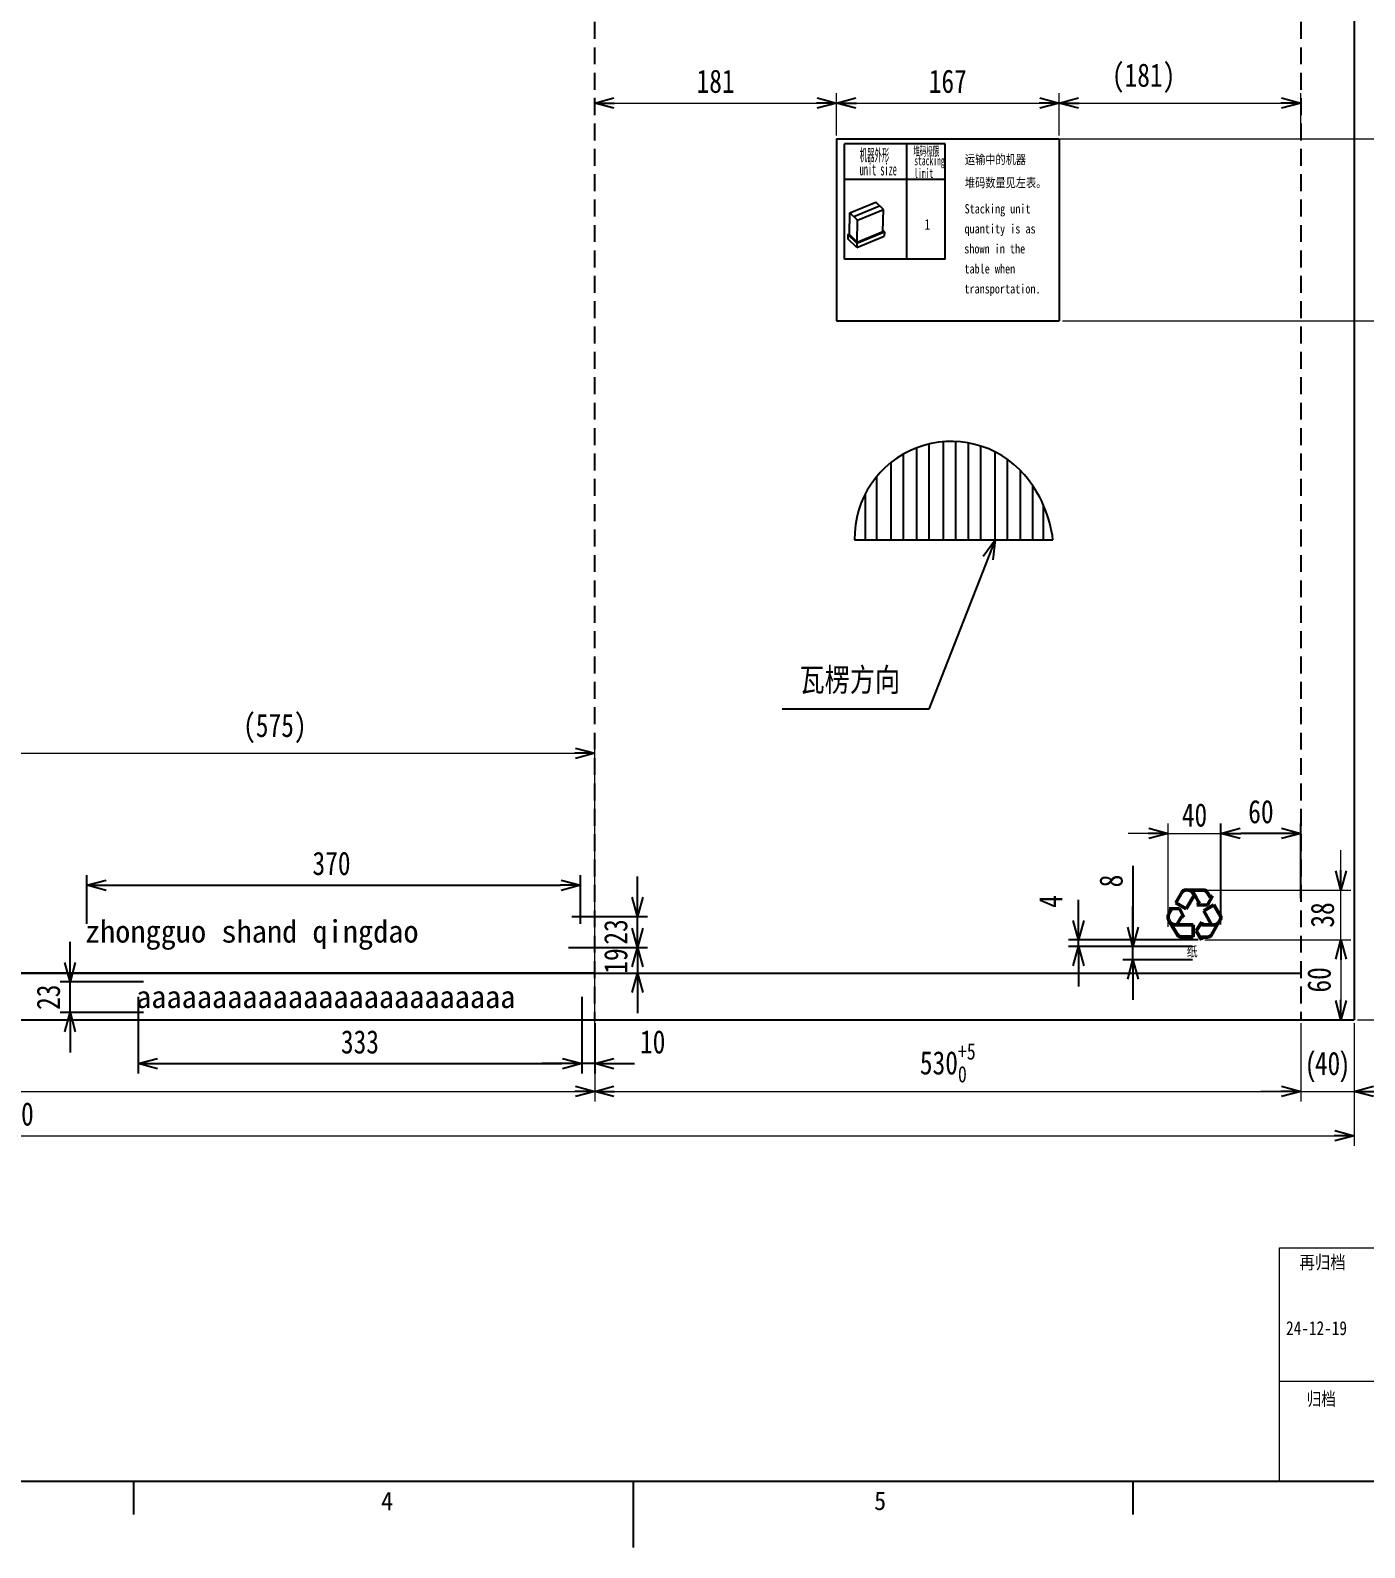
# Model space of a CAD drawing. Header units: millimetres. Extents: x -10 to 584, y -10 to 410.
# Drawn here: x 196.5 to 396.8, y -10 to 217.8 of the extents above; entities that cross this region are included whole.
import ezdxf

# ---------------------------------------------------------------- set-up
doc = ezdxf.new("R2010")
doc.units = ezdxf.units.MM
doc.header["$LTSCALE"] = 0.1
doc.linetypes.add('DASHED', pattern=[19.05, 12.7, -6.35])
doc.layers.get('0').update_dxf_attribs({"color": 2})
for name, color, linetype in [('DD0-2', 4, 'Continuous'), ('HHLayerFR2', 7, 'Continuous'), ('M0-2', 3, 'Continuous'), ('M1-2', 2, 'Continuous')]:
    doc.layers.add(name, color=color, linetype=linetype)
doc.layers.add('HHLayerShuxinglan', color=4, linetype='Continuous', lineweight=18)
doc.styles.add('FS2312', font='', dxfattribs={"width": 0.8})
doc.styles.add('HANKAKU', font='')
doc.styles.add('STYLE2', font='simhei.ttf')
doc.styles.get('FS2312').set_extended_font_data('SimSun')
doc.styles.get('HANKAKU').set_extended_font_data('SimSun')
doc.dimstyles.get("Standard").update_dxf_attribs({"dimtxt": 3.5, "dimasz": 3, "dimexe": 1.5, "dimexo": 0.5, "dimgap": 1.5, "dimtad": 1, "dimdec": 0, "dimlfac": 5, "dimdsep": 46, "dimtxsty": 'FS2312', "dimblk1": 'OPEN', "dimblk2": 'OPEN', "dimsah": 1, "dimcen": 0, "dimclrd": 4, "dimclre": 4, "dimclrt": 4, "dimadec": 0, "dimazin": 0, "dimtfac": 1, "dimtdec": 0, "dimtmove": 1, "dimatfit": 3, "dimldrblk": 'OPEN', "dimfxl": 1, "dimtolj": 1, "dimtzin": 0, "dimarcsym": 1})
doc.dimstyles.new('STANDARD$0', dxfattribs={"dimtxt": 3.5, "dimasz": 3, "dimexe": 1.5, "dimexo": 0.5, "dimgap": 1.5, "dimtad": 1, "dimdec": 0, "dimlfac": 5, "dimdsep": 46, "dimtxsty": 'FS2312', "dimblk1": 'OPEN', "dimblk2": 'OPEN', "dimsah": 1, "dimcen": 0, "dimclrd": 4, "dimclre": 4, "dimclrt": 4, "dimadec": 0, "dimazin": 0, "dimtfac": 1, "dimtdec": 0, "dimtmove": 1, "dimatfit": 0, "dimldrblk": 'OPEN', "dimfxl": 1, "dimtolj": 1, "dimtzin": 0, "dimlwd": 18, "dimlwe": 18, "dimarcsym": 1})
doc.dimstyles.new('style', dxfattribs={"dimtxt": 3, "dimasz": 3, "dimexe": 1.5, "dimexo": 0.5, "dimgap": 1, "dimtad": 3, "dimdec": 1, "dimlfac": 4, "dimdsep": 46, "dimtxsty": 'Standard', "dimblk1": 'OPEN', "dimblk2": 'OPEN', "dimsah": 1, "dimcen": 0, "dimclrd": 4, "dimclre": 4, "dimclrt": 4, "dimadec": 0, "dimazin": 0, "dimtfac": 1, "dimtdec": 1, "dimtmove": 0, "dimatfit": 3, "dimldrblk": 'OPEN', "dimfxl": 1, "dimtolj": 1, "dimtzin": 0, "dimlwd": 18, "dimlwe": 18, "dimarcsym": 0})

# ---------------------------------------------------------------- blocks, each defined once
blk = doc.blocks.new('_OPEN')
at = {"color": 0}
for p, q in [((0, 0), (-1, 0)), ((-0.966, 0.259), (0, 0)), ((0, 0), (-0.966, -0.259))]:
    blk.add_line(p, q, dxfattribs=at)
blk = doc.blocks.new('*D11')
at = {"color": 4, "lineweight": 18, "transparency": 16777216}
for p, q in [((351.92, 174.15), (405.14, 174.15)), ((403.64, 72.21), (403.64, 171.15)), ((395.72, 69.21), (405.14, 69.21))]:
    blk.add_line(p, q, dxfattribs=at)
at = {"layer": 'Defpoints', "color": 0, "transparency": 16777216}
for p in [(351.42, 174.15), (403.64, 174.15), (395.22, 69.21)]:
    blk.add_point(p, dxfattribs=at)
at = {"color": 4, "lineweight": 18, "transparency": 16777216, "xscale": 3, "yscale": 3, "zscale": 3}
for p, rotation in [((403.64, 174.15), 90), ((403.64, 69.21), 270)]:
    blk.add_blockref('_OPEN', p, dxfattribs=dict(at, rotation=rotation))
at = {"color": 4, "transparency": 16777216, "insert": (400.39, 121.68), "char_height": 3.5, "attachment_point": 5, "rotation": 90, "style": 'FS2312'}
blk.add_mtext('\\A1;525', dxfattribs=at)
blk = doc.blocks.new('*D12')
at = {"color": 4, "lineweight": 18, "transparency": 16777216}
for p, q in [((185.22, 140.65), (185.22, 107.74)), ((281.22, 67.21), (281.22, 110.74)), ((188.22, 109.24), (278.22, 109.24))]:
    blk.add_line(p, q, dxfattribs=at)
at = {"layer": 'Defpoints', "color": 0, "transparency": 16777216}
for p in [(185.22, 141.15), (281.22, 109.24), (281.22, 66.71)]:
    blk.add_point(p, dxfattribs=at)
at = {"color": 4, "lineweight": 18, "transparency": 16777216, "xscale": 3, "yscale": 3, "zscale": 3, "rotation": 180}
blk.add_blockref('_OPEN', (185.22, 109.24), dxfattribs=at)
at = {"color": 4, "lineweight": 18, "transparency": 16777216, "xscale": 3, "yscale": 3, "zscale": 3}
blk.add_blockref('_OPEN', (281.22, 109.24), dxfattribs=at)
at = {"color": 4, "transparency": 16777216, "insert": (233.22, 112.97), "char_height": 3.5, "attachment_point": 5, "style": 'FS2312'}
blk.add_mtext('\\A1;(575)', dxfattribs=at)
blk = doc.blocks.new('*D31')
at = {"color": 4, "lineweight": 18, "transparency": 16777216}
for p, q in [((350.92, 201.98), (350.92, 208.35)), ((387.22, 201.98), (387.22, 208.35)), ((353.92, 206.85), (384.22, 206.85))]:
    blk.add_line(p, q, dxfattribs=at)
at = {"layer": 'Defpoints', "color": 0, "transparency": 16777216}
for p in [(387.22, 206.85), (350.92, 201.48), (387.22, 201.48)]:
    blk.add_point(p, dxfattribs=at)
at = {"color": 4, "lineweight": 18, "transparency": 16777216, "xscale": 3, "yscale": 3, "zscale": 3, "rotation": 180}
blk.add_blockref('_OPEN', (350.92, 206.85), dxfattribs=at)
at = {"color": 4, "lineweight": 18, "transparency": 16777216, "xscale": 3, "yscale": 3, "zscale": 3}
blk.add_blockref('_OPEN', (387.22, 206.85), dxfattribs=at)
at = {"color": 4, "transparency": 16777216, "insert": (363.61, 210.58), "char_height": 3.5, "attachment_point": 5, "style": 'FS2312'}
blk.add_mtext('\\A1;(181)', dxfattribs=at)
blk = doc.blocks.new('*D14')
at = {"color": 4, "lineweight": 18, "transparency": 16777216}
for p, q in [((281.22, 207.61), (281.22, 205.35)), ((317.52, 201.98), (317.52, 208.35)), ((284.22, 206.85), (314.52, 206.85))]:
    blk.add_line(p, q, dxfattribs=at)
at = {"layer": 'Defpoints', "color": 0, "transparency": 16777216}
for p in [(281.22, 208.11), (317.52, 206.85), (317.52, 201.48)]:
    blk.add_point(p, dxfattribs=at)
at = {"color": 4, "lineweight": 18, "transparency": 16777216, "xscale": 3, "yscale": 3, "zscale": 3, "rotation": 180}
blk.add_blockref('_OPEN', (281.22, 206.85), dxfattribs=at)
at = {"color": 4, "lineweight": 18, "transparency": 16777216, "xscale": 3, "yscale": 3, "zscale": 3}
blk.add_blockref('_OPEN', (317.52, 206.85), dxfattribs=at)
at = {"color": 4, "transparency": 16777216, "insert": (299.37, 210.1), "char_height": 3.5, "attachment_point": 5, "style": 'FS2312'}
blk.add_mtext('\\A1;181', dxfattribs=at)
blk = doc.blocks.new('*D16')
at = {"color": 4, "lineweight": 18, "transparency": 16777216}
for p, q in [((360.22, 221.43), (405.14, 221.43)), ((403.64, 218.43), (403.64, 204.48)), ((351.1, 201.48), (405.14, 201.48))]:
    blk.add_line(p, q, dxfattribs=at)
at = {"layer": 'Defpoints', "color": 0, "transparency": 16777216}
for p in [(359.72, 221.43), (350.6, 201.48), (403.64, 201.48)]:
    blk.add_point(p, dxfattribs=at)
at = {"color": 4, "lineweight": 18, "transparency": 16777216, "xscale": 3, "yscale": 3, "zscale": 3}
for p, rotation in [((403.64, 221.43), 90), ((403.64, 201.48), 270)]:
    blk.add_blockref('_OPEN', p, dxfattribs=dict(at, rotation=rotation))
at = {"color": 4, "transparency": 16777216, "insert": (400.39, 211.45), "char_height": 3.5, "attachment_point": 5, "rotation": 90, "style": 'FS2312'}
blk.add_mtext('\\A1;100', dxfattribs=at)
blk = doc.blocks.new('*D33')
at = {"color": 4, "lineweight": 18, "transparency": 16777216}
for p, q in [((351.42, 201.48), (405.14, 201.48)), ((403.64, 198.48), (403.64, 177.15)), ((351.42, 174.15), (405.14, 174.15))]:
    blk.add_line(p, q, dxfattribs=at)
at = {"layer": 'Defpoints', "color": 0, "transparency": 16777216}
for p in [(350.92, 201.48), (350.92, 174.15), (403.64, 174.15)]:
    blk.add_point(p, dxfattribs=at)
at = {"color": 4, "lineweight": 18, "transparency": 16777216, "xscale": 3, "yscale": 3, "zscale": 3}
for p, rotation in [((403.64, 201.48), 90), ((403.64, 174.15), 270)]:
    blk.add_blockref('_OPEN', p, dxfattribs=dict(at, rotation=rotation))
at = {"color": 4, "transparency": 16777216, "insert": (400.39, 187.81), "char_height": 3.5, "attachment_point": 5, "rotation": 90, "style": 'FS2312'}
blk.add_mtext('\\A1;137', dxfattribs=at)
blk = doc.blocks.new('*D18')
at = {"color": 4, "lineweight": 18, "transparency": 16777216}
for p, q in [((395.22, 68.71), (395.22, 50.33)), ((29.22, 65.71), (29.22, 50.33)), ((32.22, 51.83), (392.22, 51.83))]:
    blk.add_line(p, q, dxfattribs=at)
at = {"layer": 'Defpoints', "color": 0, "transparency": 16777216}
for p in [(395.22, 69.21), (29.22, 66.21), (395.22, 51.83)]:
    blk.add_point(p, dxfattribs=at)
at = {"color": 4, "lineweight": 18, "transparency": 16777216, "xscale": 3, "yscale": 3, "zscale": 3, "rotation": 180}
blk.add_blockref('_OPEN', (29.22, 51.83), dxfattribs=at)
at = {"color": 4, "lineweight": 18, "transparency": 16777216, "xscale": 3, "yscale": 3, "zscale": 3}
blk.add_blockref('_OPEN', (395.22, 51.83), dxfattribs=at)
at = {"color": 4, "transparency": 16777216, "insert": (193.22, 55.08), "char_height": 3.5, "attachment_point": 5, "style": 'FS2312'}
blk.add_mtext('\\A1;2020', dxfattribs=at)
blk = doc.blocks.new('*D19')
at = {"color": 4, "lineweight": 18, "transparency": 16777216}
for p, q in [((395.22, 68.71), (395.22, 56.99)), ((387.22, 66.21), (387.22, 56.99)), ((384.22, 58.49), (381.22, 58.49)), ((387.22, 58.49), (395.22, 58.49)), ((398.22, 58.49), (401.22, 58.49))]:
    blk.add_line(p, q, dxfattribs=at)
at = {"layer": 'Defpoints', "color": 0, "transparency": 16777216}
for p in [(395.22, 69.21), (387.22, 66.71), (395.22, 58.49)]:
    blk.add_point(p, dxfattribs=at)
at = {"color": 4, "lineweight": 18, "transparency": 16777216, "xscale": 3, "yscale": 3, "zscale": 3}
blk.add_blockref('_OPEN', (387.22, 58.49), dxfattribs=at)
at = {"color": 4, "lineweight": 18, "transparency": 16777216, "xscale": 3, "yscale": 3, "zscale": 3, "rotation": 180}
blk.add_blockref('_OPEN', (395.22, 58.49), dxfattribs=at)
at = {"color": 4, "transparency": 16777216, "insert": (391.22, 62.16), "char_height": 3.5, "attachment_point": 5, "style": 'FS2312'}
blk.add_mtext('\\A1;{\\fMS PGothic|b0|i0|c128|p17;(}40{\\fMS PGothic|b0|i0|c128|p17;)}', dxfattribs=at)
blk = doc.blocks.new('*D36')
at = {"color": 4, "lineweight": 18, "transparency": 16777216}
for p, q in [((317.52, 201.98), (317.52, 208.35)), ((350.92, 201.98), (350.92, 208.35)), ((320.52, 206.85), (347.92, 206.85))]:
    blk.add_line(p, q, dxfattribs=at)
at = {"layer": 'Defpoints', "color": 0, "transparency": 16777216}
for p in [(350.92, 206.85), (317.52, 201.48), (350.92, 201.48)]:
    blk.add_point(p, dxfattribs=at)
at = {"color": 4, "lineweight": 18, "transparency": 16777216, "xscale": 3, "yscale": 3, "zscale": 3, "rotation": 180}
blk.add_blockref('_OPEN', (317.52, 206.85), dxfattribs=at)
at = {"color": 4, "lineweight": 18, "transparency": 16777216, "xscale": 3, "yscale": 3, "zscale": 3}
blk.add_blockref('_OPEN', (350.92, 206.85), dxfattribs=at)
at = {"color": 4, "transparency": 16777216, "insert": (334.22, 210.1), "char_height": 3.5, "attachment_point": 5, "style": 'FS2312'}
blk.add_mtext('\\A1;167', dxfattribs=at)
blk = doc.blocks.new('*D20')
at = {"color": 4, "lineweight": 18, "transparency": 16777216}
for p, q in [((29.22, 68.71), (29.22, 56.99)), ((281.22, 66.71), (281.22, 56.99)), ((32.22, 58.49), (278.22, 58.49))]:
    blk.add_line(p, q, dxfattribs=at)
at = {"layer": 'Defpoints', "color": 0, "transparency": 16777216}
for p in [(29.22, 69.21), (281.22, 67.21), (281.22, 58.49)]:
    blk.add_point(p, dxfattribs=at)
at = {"color": 4, "lineweight": 18, "transparency": 16777216, "xscale": 3, "yscale": 3, "zscale": 3, "rotation": 180}
blk.add_blockref('_OPEN', (29.22, 58.49), dxfattribs=at)
at = {"color": 4, "lineweight": 18, "transparency": 16777216, "xscale": 3, "yscale": 3, "zscale": 3}
blk.add_blockref('_OPEN', (281.22, 58.49), dxfattribs=at)
at = {"color": 4, "transparency": 16777216, "insert": (136.22, 62.78), "char_height": 3.5, "attachment_point": 5, "style": 'FS2312'}
blk.add_mtext('\\A1;1450{\\H0.7x;\\S+5^ 0;}', dxfattribs=at)
blk = doc.blocks.new('*D39')
at = {"color": 4, "lineweight": 18, "transparency": 16777216}
for p, q in [((281.22, 68.71), (281.22, 56.99)), ((387.22, 68.71), (387.22, 56.99)), ((284.22, 58.49), (384.22, 58.49))]:
    blk.add_line(p, q, dxfattribs=at)
at = {"layer": 'Defpoints', "color": 0, "transparency": 16777216}
for p in [(281.22, 69.21), (387.22, 69.21), (387.22, 58.49)]:
    blk.add_point(p, dxfattribs=at)
at = {"color": 4, "lineweight": 18, "transparency": 16777216, "xscale": 3, "yscale": 3, "zscale": 3, "rotation": 180}
blk.add_blockref('_OPEN', (281.22, 58.49), dxfattribs=at)
at = {"color": 4, "lineweight": 18, "transparency": 16777216, "xscale": 3, "yscale": 3, "zscale": 3}
blk.add_blockref('_OPEN', (387.22, 58.49), dxfattribs=at)
at = {"color": 4, "transparency": 16777216, "insert": (334.22, 62.78), "char_height": 3.5, "attachment_point": 5, "style": 'FS2312'}
blk.add_mtext('\\A1;530{\\H0.7x;\\S+5^ 0;}', dxfattribs=at)
blk = doc.blocks.new('*D40')
at = {"color": 4, "lineweight": 18, "transparency": 16777216}
for p, q in [((395.72, 295.21), (414.58, 295.21)), ((413.08, 72.21), (413.08, 292.21)), ((395.72, 69.21), (414.58, 69.21))]:
    blk.add_line(p, q, dxfattribs=at)
at = {"layer": 'Defpoints', "color": 0, "transparency": 16777216}
for p in [(395.22, 295.21), (413.08, 295.21), (395.22, 69.21)]:
    blk.add_point(p, dxfattribs=at)
at = {"color": 4, "lineweight": 18, "transparency": 16777216, "xscale": 3, "yscale": 3, "zscale": 3}
for p, rotation in [((413.08, 295.21), 90), ((413.08, 69.21), 270)]:
    blk.add_blockref('_OPEN', p, dxfattribs=dict(at, rotation=rotation))
at = {"color": 4, "transparency": 16777216, "insert": (409.83, 182.21), "char_height": 3.5, "attachment_point": 5, "rotation": 90, "style": 'FS2312'}
blk.add_mtext('\\A1;1130', dxfattribs=at)
blk = doc.blocks.new('*D61')
at = {"layer": 'DD0-2', "color": 4, "lineweight": 18, "transparency": 16777216}
for p, q in [((367.28, 83.21), (367.28, 98.71)), ((375.22, 83.56), (375.22, 98.71)), ((364.28, 97.21), (361.28, 97.21)), ((367.28, 97.21), (375.22, 97.21)), ((378.22, 97.21), (381.22, 97.21))]:
    blk.add_line(p, q, dxfattribs=at)
at = {"layer": 'Defpoints', "color": 0, "transparency": 16777216}
for p in [(375.22, 97.21), (367.28, 82.71), (375.22, 83.06)]:
    blk.add_point(p, dxfattribs=at)
at = {"layer": 'DD0-2', "color": 4, "lineweight": 18, "transparency": 16777216, "xscale": 3, "yscale": 3, "zscale": 3}
blk.add_blockref('_OPEN', (367.28, 97.21), dxfattribs=at)
at = {"layer": 'DD0-2', "color": 4, "lineweight": 18, "transparency": 16777216, "xscale": 3, "yscale": 3, "zscale": 3, "rotation": 180}
blk.add_blockref('_OPEN', (375.22, 97.21), dxfattribs=at)
at = {"layer": 'DD0-2', "color": 4, "transparency": 16777216, "insert": (371.25, 99.96), "char_height": 3.5, "attachment_point": 5, "style": 'FS2312'}
blk.add_mtext('\\A1;40', dxfattribs=at)
blk = doc.blocks.new('*D62')
at = {"layer": 'DD0-2', "color": 4, "lineweight": 18, "transparency": 16777216}
for p, q in [((393.22, 91.7), (393.22, 94.7)), ((372.54, 88.7), (394.72, 88.7)), ((393.22, 81.24), (393.22, 88.7)), ((372.82, 81.24), (394.72, 81.24)), ((393.22, 78.24), (393.22, 75.24))]:
    blk.add_line(p, q, dxfattribs=at)
at = {"layer": 'Defpoints', "color": 0, "transparency": 16777216}
for p in [(372.04, 88.7), (393.22, 88.7), (372.32, 81.24)]:
    blk.add_point(p, dxfattribs=at)
at = {"layer": 'DD0-2', "color": 4, "lineweight": 18, "transparency": 16777216, "xscale": 3, "yscale": 3, "zscale": 3}
for p, rotation in [((393.22, 88.7), 270), ((393.22, 81.24), 90)]:
    blk.add_blockref('_OPEN', p, dxfattribs=dict(at, rotation=rotation))
at = {"layer": 'DD0-2', "color": 4, "transparency": 16777216, "insert": (390.47, 84.97), "char_height": 3.5, "attachment_point": 5, "rotation": 90, "style": 'FS2312'}
blk.add_mtext('\\A1;38', dxfattribs=at)
blk = doc.blocks.new('*D63')
at = {"color": 4, "lineweight": -2, "transparency": 16777216}
for p, q in [((375.22, 84.06), (375.22, 98.71)), ((387.22, 87.43), (387.22, 98.71)), ((384.22, 97.21), (378.22, 97.21))]:
    blk.add_line(p, q, dxfattribs=at)
at = {"layer": 'Defpoints', "color": 0, "transparency": 16777216}
for p in [(375.22, 97.21), (387.22, 86.93), (375.22, 83.56)]:
    blk.add_point(p, dxfattribs=at)
at = {"color": 4, "lineweight": -2, "transparency": 16777216, "xscale": 3, "yscale": 3, "zscale": 3, "rotation": 180}
blk.add_blockref('_OPEN', (375.22, 97.21), dxfattribs=at)
at = {"color": 4, "lineweight": -2, "transparency": 16777216, "xscale": 3, "yscale": 3, "zscale": 3}
blk.add_blockref('_OPEN', (387.22, 97.21), dxfattribs=at)
at = {"color": 4, "transparency": 16777216, "insert": (381.22, 100.46), "char_height": 3.5, "attachment_point": 5, "style": 'FS2312'}
blk.add_mtext('\\A1;60', dxfattribs=at)
blk = doc.blocks.new('*D64')
at = {"color": 4, "linetype": 'ByBlock', "lineweight": 18, "transparency": 16777216}
for p, q in [((372.82, 81.24), (394.72, 81.24)), ((393.22, 78.24), (393.22, 72.21)), ((387.72, 69.21), (394.72, 69.21))]:
    blk.add_line(p, q, dxfattribs=at)
at = {"layer": 'Defpoints', "color": 0, "transparency": 16777216}
for p in [(372.32, 81.24), (387.22, 69.21), (393.22, 69.21)]:
    blk.add_point(p, dxfattribs=at)
at = {"color": 4, "lineweight": 18, "transparency": 16777216, "xscale": 3, "yscale": 3, "zscale": 3}
for p, rotation in [((393.22, 81.24), 90), ((393.22, 69.21), 270)]:
    blk.add_blockref('_OPEN', p, dxfattribs=dict(at, rotation=rotation))
at = {"color": 4, "transparency": 16777216, "insert": (389.97, 75.23), "char_height": 3.5, "attachment_point": 5, "rotation": 90, "style": 'FS2312'}
blk.add_mtext('\\A1;60', dxfattribs=at)
blk = doc.blocks.new('*D65')
at = {"color": 4, "lineweight": -2, "transparency": 16777216}
for p, q in [((279.28, 68.71), (279.28, 61.15)), ((281.22, 68.71), (281.22, 61.15)), ((276.28, 62.65), (273.28, 62.65)), ((281.22, 62.65), (279.28, 62.65)), ((284.22, 62.65), (287.22, 62.65))]:
    blk.add_line(p, q, dxfattribs=at)
at = {"layer": 'Defpoints', "color": 0, "transparency": 16777216}
for p in [(279.28, 69.21), (281.22, 69.21), (279.28, 62.65)]:
    blk.add_point(p, dxfattribs=at)
at = {"color": 4, "lineweight": -2, "transparency": 16777216, "xscale": 3, "yscale": 3, "zscale": 3}
blk.add_blockref('_OPEN', (279.28, 62.65), dxfattribs=at)
at = {"color": 4, "lineweight": -2, "transparency": 16777216, "xscale": 3, "yscale": 3, "zscale": 3, "rotation": 180}
blk.add_blockref('_OPEN', (281.22, 62.65), dxfattribs=at)
at = {"color": 4, "transparency": 16777216, "insert": (289.93, 65.9), "char_height": 3.5, "attachment_point": 5, "style": 'FS2312'}
blk.add_mtext('\\A1;10', dxfattribs=at)
blk = doc.blocks.new('*D66')
at = {"color": 4, "lineweight": -2, "transparency": 16777216}
for p, q in [((202.49, 77.93), (202.49, 80.93)), ((213.49, 74.93), (200.99, 74.93)), ((202.49, 70.32), (202.49, 74.93)), ((213.49, 70.32), (200.99, 70.32)), ((202.49, 67.32), (202.49, 64.32))]:
    blk.add_line(p, q, dxfattribs=at)
at = {"layer": 'Defpoints', "color": 0, "transparency": 16777216}
for p in [(202.49, 74.93), (213.99, 74.93), (213.99, 70.32)]:
    blk.add_point(p, dxfattribs=at)
at = {"color": 4, "lineweight": -2, "transparency": 16777216, "xscale": 3, "yscale": 3, "zscale": 3}
for p, rotation in [((202.49, 74.93), 270), ((202.49, 70.32), 90)]:
    blk.add_blockref('_OPEN', p, dxfattribs=dict(at, rotation=rotation))
at = {"color": 4, "transparency": 16777216, "insert": (199.24, 72.62), "char_height": 3.5, "attachment_point": 5, "rotation": 90, "style": 'FS2312'}
blk.add_mtext('\\A1;23', dxfattribs=at)
blk = doc.blocks.new('*D67')
at = {"color": 4, "lineweight": -2, "transparency": 16777216}
for p, q in [((287.65, 83.1), (287.65, 86.1)), ((277.31, 80.1), (289.15, 80.1)), ((287.65, 80.1), (287.65, 76.21)), ((281.72, 76.21), (289.15, 76.21)), ((287.65, 73.21), (287.65, 70.21))]:
    blk.add_line(p, q, dxfattribs=at)
at = {"layer": 'Defpoints', "color": 0, "transparency": 16777216}
for p in [(276.81, 80.1), (281.22, 76.21), (287.65, 76.21)]:
    blk.add_point(p, dxfattribs=at)
at = {"color": 4, "lineweight": -2, "transparency": 16777216, "xscale": 3, "yscale": 3, "zscale": 3}
for p, rotation in [((287.65, 80.1), 270), ((287.65, 76.21), 90)]:
    blk.add_blockref('_OPEN', p, dxfattribs=dict(at, rotation=rotation))
at = {"color": 4, "transparency": 16777216, "insert": (284.4, 78.06), "char_height": 3.5, "attachment_point": 5, "rotation": 90, "style": 'FS2312'}
blk.add_mtext('\\A1;19', dxfattribs=at)
blk = doc.blocks.new('*D68')
at = {"color": 4, "lineweight": -2, "transparency": 16777216}
for p, q in [((287.65, 87.73), (287.65, 90.73)), ((277.81, 84.73), (289.15, 84.73)), ((287.65, 80.1), (287.65, 84.73)), ((277.81, 80.1), (289.15, 80.1)), ((287.65, 77.1), (287.65, 74.1))]:
    blk.add_line(p, q, dxfattribs=at)
at = {"layer": 'Defpoints', "color": 0, "transparency": 16777216}
for p in [(277.31, 84.73), (287.65, 84.73), (277.31, 80.1)]:
    blk.add_point(p, dxfattribs=at)
at = {"color": 4, "lineweight": -2, "transparency": 16777216, "xscale": 3, "yscale": 3, "zscale": 3}
for p, rotation in [((287.65, 84.73), 270), ((287.65, 80.1), 90)]:
    blk.add_blockref('_OPEN', p, dxfattribs=dict(at, rotation=rotation))
at = {"color": 4, "transparency": 16777216, "insert": (284.4, 82.42), "char_height": 3.5, "attachment_point": 5, "rotation": 90, "style": 'FS2312'}
blk.add_mtext('\\A1;23', dxfattribs=at)
blk = doc.blocks.new('*D69')
at = {"color": 4, "lineweight": -2, "transparency": 16777216}
for p, q in [((205.02, 83.65), (205.02, 90.94)), ((208.02, 89.44), (276.09, 89.44)), ((279.09, 83.65), (279.09, 90.94))]:
    blk.add_line(p, q, dxfattribs=at)
at = {"layer": 'Defpoints', "color": 0, "transparency": 16777216}
for p in [(279.09, 89.44), (205.02, 83.15), (279.09, 83.15)]:
    blk.add_point(p, dxfattribs=at)
at = {"color": 4, "lineweight": -2, "transparency": 16777216, "xscale": 3, "yscale": 3, "zscale": 3, "rotation": 180}
blk.add_blockref('_OPEN', (205.02, 89.44), dxfattribs=at)
at = {"color": 4, "lineweight": -2, "transparency": 16777216, "xscale": 3, "yscale": 3, "zscale": 3}
blk.add_blockref('_OPEN', (279.09, 89.44), dxfattribs=at)
at = {"color": 4, "transparency": 16777216, "insert": (241.72, 92.69), "char_height": 3.5, "attachment_point": 5, "style": 'FS2312'}
blk.add_mtext('\\A1;370', dxfattribs=at)
blk = doc.blocks.new('*D70')
at = {"color": 4, "lineweight": -2, "transparency": 16777216}
for p, q in [((212.7, 72.7), (212.7, 61.15)), ((279.28, 72.7), (279.28, 61.15)), ((215.7, 62.65), (276.28, 62.65))]:
    blk.add_line(p, q, dxfattribs=at)
at = {"layer": 'Defpoints', "color": 0, "transparency": 16777216}
for p in [(212.7, 73.2), (279.28, 73.2), (279.28, 62.65)]:
    blk.add_point(p, dxfattribs=at)
at = {"color": 4, "lineweight": -2, "transparency": 16777216, "xscale": 3, "yscale": 3, "zscale": 3, "rotation": 180}
blk.add_blockref('_OPEN', (212.7, 62.65), dxfattribs=at)
at = {"color": 4, "lineweight": -2, "transparency": 16777216, "xscale": 3, "yscale": 3, "zscale": 3}
blk.add_blockref('_OPEN', (279.28, 62.65), dxfattribs=at)
at = {"color": 4, "transparency": 16777216, "insert": (245.99, 65.9), "char_height": 3.5, "attachment_point": 5, "style": 'FS2312'}
blk.add_mtext('\\A1;333', dxfattribs=at)
blk = doc.blocks.new('*D75')
at = {"layer": 'Defpoints', "color": 0, "transparency": 16777216}
for p in [(353.84, 81.24), (365.72, 80.24), (372.32, 81.24)]:
    blk.add_point(p, dxfattribs=at)
at = {"layer": 'M1-2', "color": 4, "lineweight": -2, "transparency": 16777216}
for p, q in [((353.84, 84.24), (353.84, 87.24)), ((371.82, 81.24), (352.34, 81.24)), ((365.22, 80.24), (352.34, 80.24)), ((353.84, 80.24), (353.84, 81.24)), ((353.84, 77.24), (353.84, 74.24))]:
    blk.add_line(p, q, dxfattribs=at)
at = {"layer": 'M1-2', "color": 4, "lineweight": -2, "transparency": 16777216, "xscale": 3, "yscale": 3, "zscale": 3}
for p, rotation in [((353.84, 81.24), 270), ((353.84, 80.24), 90)]:
    blk.add_blockref('_OPEN', p, dxfattribs=dict(at, rotation=rotation))
at = {"layer": 'M1-2', "color": 4, "transparency": 16777216, "insert": (349.65, 86.99), "char_height": 3.5, "attachment_point": 5, "rotation": 90, "style": 'FS2312'}
blk.add_mtext('\\A1;4', dxfattribs=at)
blk = doc.blocks.new('*D76')
at = {"layer": 'Defpoints', "color": 0, "transparency": 16777216}
for p in [(362, 80.24), (371.45, 80.24), (371.43, 78.24)]:
    blk.add_point(p, dxfattribs=at)
at = {"layer": 'M1-2', "color": 4, "lineweight": -2, "transparency": 16777216}
for p, q in [((362, 92.37), (362, 80.24)), ((362, 83.24), (362, 86.24)), ((370.95, 80.24), (360.5, 80.24)), ((362, 78.24), (362, 80.24)), ((362, 78.24), (362, 80.24)), ((370.93, 78.24), (360.5, 78.24)), ((362, 75.24), (362, 72.24))]:
    blk.add_line(p, q, dxfattribs=at)
at = {"layer": 'M1-2', "color": 4, "lineweight": -2, "transparency": 16777216, "xscale": 3, "yscale": 3, "zscale": 3}
for p, rotation in [((362, 80.24), 270), ((362, 78.24), 90)]:
    blk.add_blockref('_OPEN', p, dxfattribs=dict(at, rotation=rotation))
at = {"layer": 'M1-2', "color": 4, "transparency": 16777216, "insert": (358.75, 90.07), "char_height": 3.5, "attachment_point": 5, "rotation": 90, "style": 'FS2312'}
blk.add_mtext('\\A1;8', dxfattribs=at)

msp = doc.modelspace()

# ---------------------------------------------------------------- linework, layer by layer
at = {"color": 2}
for p, q in [((395.217, 295.214), (395.217, 69.214)), ((29.217, 76.214), (387.217, 76.214)), ((29.217, 69.214), (387.217, 69.214)), ((387.217, 69.214), (395.217, 69.214)), ((212, 0), (212, -5)), ((287, 0), (287, -10)), ((362, 0), (362, -5))]:
    msp.add_line(p, q, dxfattribs=at)
for p, q in [((317.517, 174.153), (350.917, 174.153)), ((281.217, 76.214), (29.217, 76.214))]:
    msp.add_line(p, q)
at = {"color": 4}
for p, q in [((329.556, 141.265), (329.556, 155.09)), ((331.413, 141.265), (331.413, 155.662)), ((333.56, 141.265), (333.56, 156.002)), ((335.417, 141.265), (335.417, 156.036)), ((337.32, 141.265), (337.32, 155.823)), ((339.177, 141.265), (339.177, 155.362)), ((325.726, 141.265), (325.726, 152.908)), ((327.584, 141.265), (327.584, 154.046)), ((341.324, 141.265), (341.324, 154.482)), ((343.181, 141.265), (343.181, 153.359)), ((323.58, 141.265), (323.58, 150.812)), ((345.153, 141.265), (345.153, 151.671)), ((321.854, 141.265), (321.854, 148.215)), ((347.011, 141.265), (347.011, 149.357)), ((348.572, 141.265), (348.572, 146.521)), ((320.221, 141.265), (350.008, 141.265))]:
    msp.add_line(p, q, dxfattribs=at)
at = {"color": 1, "lineweight": 50}
for p, q in [((368.427, 86.799), (369.383, 88.437)), ((368.427, 86.799), (370.015, 85.878)), ((370.015, 85.878), (371.227, 87.994)), ((370.297, 88.704), (372.608, 88.705)), ((371.978, 86.707), (371.626, 86.48)), ((373.208, 86.426), (373.951, 87.828)), ((373.592, 87.636), (373.212, 88.283)), ((373.951, 87.828), (373.592, 87.636)), ((367.749, 85.731), (367.362, 85.031)), ((367.426, 85.913), (368.986, 85.966)), ((367.426, 85.913), (367.749, 85.731)), ((369.345, 84.784), (368.608, 83.497)), ((368.986, 85.966), (369.643, 84.648)), ((369.643, 84.648), (369.345, 84.784)), ((371.626, 86.48), (373.208, 86.426)), ((372.628, 85.609), (374.172, 86.502)), ((372.628, 85.609), (373.814, 83.505)), ((374.172, 86.502), (375.124, 84.893)), ((367.561, 83.914), (368.722, 81.97)), ((368.608, 83.497), (371.049, 83.497)), ((371.049, 83.497), (371.049, 81.669)), ((372.329, 83.873), (371.497, 82.584)), ((371.497, 82.584), (372.317, 81.244)), ((372.329, 83.467), (372.329, 83.873)), ((373.799, 83.467), (372.329, 83.467)), ((374.874, 83.819), (373.76, 81.908)), ((371.049, 81.669), (369.239, 81.669)), ((372.317, 81.651), (373.289, 81.651)), ((372.317, 81.244), (372.317, 81.651))]:
    msp.add_line(p, q, dxfattribs=at)
at = {"color": 114}
msp.add_line((0, 0), (574, 0), dxfattribs=at)
at = {"color": 4}
for centre, radius, start, end in [((334.754, 141.516), 14.535, 40.8284, 180.98872), ((331.735, 139.099), 18.401, 6.76144, 40.37809)]:
    msp.add_arc(centre, radius, start, end, dxfattribs=at)
at = {"color": 1, "lineweight": 50}
for points in [[(369.383, 88.437), (369.588, 88.618), (370.066, 88.72), (370.518, 88.652), (370.885, 88.447), (371.141, 88.157), (371.321, 87.858), (371.978, 86.707)], [(372.608, 88.705), (372.915, 88.644), (373.105, 88.458), (373.212, 88.283)], [(367.362, 85.031), (367.281, 84.695), (367.457, 84.067), (367.926, 83.607), (368.252, 83.498), (368.443, 83.484), (368.608, 83.497)], [(375.124, 84.893), (375.215, 84.649), (375.141, 84.319), (374.738, 83.688), (374.46, 83.545), (374.103, 83.467), (373.799, 83.467)], [(368.722, 81.97), (368.916, 81.771), (369.049, 81.697), (369.239, 81.669)], [(373.289, 81.651), (373.541, 81.721), (373.76, 81.908)]]:
    msp.add_spline(points, degree=3, dxfattribs=at)
at = {"layer": 'DD0-2', "color": 4}
msp.add_line((320.113, 189.802), (323.995, 191.41), dxfattribs=at)
at = {"layer": 'HHLayerShuxinglan', "color": 154}
for p, q in [((384, 0), (384, 35)), ((384, 35), (436.999, 35)), ((384, 15), (399, 15))]:
    msp.add_line(p, q, dxfattribs=at)
at = {"layer": 'M0-2', "linetype": 'DASHED', "ltscale": 2}
for p, q in [((281.217, 295.214), (281.217, 69.214)), ((387.217, 295.214), (387.217, 69.214))]:
    msp.add_line(p, q, dxfattribs=at)
at = {"layer": 'M1-2'}
for p, q in [((317.517, 201.476), (317.517, 174.153)), ((317.517, 201.476), (350.917, 201.476)), ((333.846, 200.704), (318.709, 200.704)), ((318.709, 183.428), (318.709, 200.704)), ((328.087, 183.428), (328.087, 200.704)), ((333.846, 183.428), (333.846, 200.704)), ((350.917, 201.476), (350.917, 174.153)), ((333.846, 195.372), (318.709, 195.372)), ((333.846, 183.428), (318.709, 183.428))]:
    msp.add_line(p, q, dxfattribs=at)
at = {"layer": 'M1-2', "color": 4}
for p, q in [((319.541, 190.345), (323.437, 191.959)), ((324.554, 190.861), (323.437, 191.959)), ((319.456, 187.089), (319.541, 190.345)), ((320.685, 189.258), (319.541, 190.345)), ((320.598, 185.966), (320.685, 189.258)), ((320.685, 189.258), (324.554, 190.862)), ((324.468, 187.569), (324.554, 190.862)), ((319.219, 187.134), (319.203, 186.487)), ((319.219, 187.134), (319.459, 187.234)), ((320.568, 185.81), (319.219, 187.134)), ((319.456, 187.089), (320.598, 185.966)), ((320.551, 185.162), (324.687, 186.875)), ((320.568, 185.81), (324.704, 187.523)), ((320.598, 185.966), (324.468, 187.569)), ((324.704, 187.523), (324.472, 187.751)), ((324.704, 187.523), (324.687, 186.875)), ((320.551, 185.162), (319.203, 186.487)), ((320.568, 185.81), (320.551, 185.162))]:
    msp.add_line(p, q, dxfattribs=at)

# ---------------------------------------------------------------- texts
at = {"color": 7, "style": 'STYLE2'}
for s, p in [('zhongguo shand qingdao', (204.699, 80.826)), ('aaaaaaaaaaaaaaaaaaaaaaaaa', (212.389, 71.008))]:
    msp.add_text(s, height=3.34733, dxfattribs=at).set_placement(p)
at = {"insert": (370.087, 80.232), "char_height": 1.5, "attachment_point": 1, "style": 'FS2312'}
msp.add_mtext_dynamic_manual_height_columns('纸', width=2.71358, gutter_width=1, heights=[0], dxfattribs=at)
at = {"color": 154, "char_height": 2.8, "attachment_point": 7, "style": 'HANKAKU'}
for s, insert in [('{\\W0.95;4}', (249.165, -4.4)), ('{\\W0.95;5}', (323.165, -4.4))]:
    msp.add_mtext(s, dxfattribs=dict(at, insert=insert))
at = {"layer": 'DD0-2', "insert": (319.518, 120.078), "char_height": 3.5, "attachment_point": 5}
msp.add_mtext('\\W0.83;瓦楞方向          ', dxfattribs=at)
at = {"layer": 'HHLayerFR2', "color": 2, "insert": (385, 24), "char_height": 2.1, "width": 12, "attachment_point": 1, "style": 'FS2312'}
msp.add_mtext('\\fSimSun;24-12-19', dxfattribs=at)
at = {"layer": 'HHLayerShuxinglan', "color": 154, "char_height": 2, "attachment_point": 7, "style": 'FS2312'}
for s, insert in [('\\W0.85;{\\f宋体|b0|i0|c134|p2;再归档}', (387, 31.6)), ('归档', (388.1, 11.089))]:
    msp.add_mtext(s, dxfattribs=dict(at, insert=insert))
at = {"layer": 'M1-2', "color": 4, "style": 'FS2312', "width": 0.8}
for s, p in [('运输中的机器', (336.798, 197.688)), ('堆码数量见左表。', (336.798, 194.198)), ('Stacking unit', (336.743, 190.276)), ('quantity is as', (336.733, 187.276)), ('shown in the ', (336.693, 184.276)), ('table when ', (336.718, 181.266)), ('transportation.', (336.718, 178.266))]:
    msp.add_text(s, height=1.3998, dxfattribs=at).set_placement(p)
at = {"layer": 'M1-2', "attachment_point": 7, "style": 'FS2312'}
for s, insert, char_height in [('\\W0.5;堆码极限', (329.045, 198.771), 1.3998), ('\\W0.44;机器外形', (321.001, 197.925), 1.8), ('\\W0.5;stacking ', (329.184, 197.037), 1.3998), ('{\\W0.44;unit size}', (321.001, 195.953), 1.8), ('\\W0.5;limit', (329.184, 195.589), 1.3998), ('\\W0.75;1', (330.746, 187.816), 1.6002)]:
    msp.add_mtext(s, dxfattribs=dict(at, insert=insert, char_height=char_height))

# ---------------------------------------------------------------- dimensions: what is measured, and where the dimension line sits
at = {"color": 6}
dim = msp.add_linear_dim(base=(413.079, 295.214), p1=(395.217, 69.214), p2=(395.217, 295.214), angle=90, text='1130', dimstyle='STANDARD$0', dxfattribs=at)
dim.commit()
dim.dimension.update_dxf_attribs({"geometry": '*D40', "text_midpoint": (413.079, 182.214), "dimtype": 160})
at = {"color": 4}
for base, p1, p2, picture, middle in [((403.642, 201.476), (359.717, 221.432), (350.603, 201.476), '*D16', (400.392, 211.454)), ((403.642, 174.153), (350.917, 201.476), (350.917, 174.153), '*D33', (400.392, 187.814)), ((403.642, 174.152), (395.217, 69.214), (351.417, 174.152), '*D11', (400.392, 121.683))]:
    dim = msp.add_linear_dim(base=base, p1=p1, p2=p2, angle=90, dimstyle='STANDARD$0', dxfattribs=at)
    dim.commit()
    dim.dimension.update_dxf_attribs({"geometry": picture, "text_midpoint": middle})
for base, p1, p2, dimstyle, picture, middle in [((317.5172, 206.846), (281.2173, 208.1068), (317.5172, 201.4756), 'STANDARD$0', '*D14', (299.3673, 210.096)), ((279.277, 62.649), (212.701, 73.201), (279.277, 73.201), 'Standard', '*D70', (245.989, 65.899))]:
    dim = msp.add_linear_dim(base=base, p1=p1, p2=p2, dimstyle=dimstyle, dxfattribs=at)
    dim.commit()
    dim.dimension.update_dxf_attribs({"geometry": picture, "text_midpoint": middle})
at = {"color": 2}
dim = msp.add_linear_dim(base=(350.917, 206.846), p1=(317.517, 201.476), p2=(350.917, 201.476), dimstyle='STANDARD$0', dxfattribs=at)
dim.commit()
dim.dimension.update_dxf_attribs({"geometry": '*D36', "text_midpoint": (334.217, 210.096)})
at = {"color": 4}
dim = msp.add_linear_dim(base=(387.2173, 206.846), p1=(350.9174, 201.4756), p2=(387.2173, 201.4756), text='(<>)', dimstyle='STANDARD$0', dxfattribs=at)
dim.commit()
dim.dimension.update_dxf_attribs({"geometry": '*D31', "text_midpoint": (363.6148, 206.846), "dimtype": 160})
dim = msp.add_linear_dim(base=(281.217, 109.245), p1=(185.217, 141.152), p2=(281.217, 66.714), text='(575)', dimstyle='STANDARD$0', dxfattribs=at)
dim.commit()
dim.dimension.update_dxf_attribs({"geometry": '*D12', "text_midpoint": (233.217, 112.974)})
dim = msp.add_linear_dim(base=(375.217, 97.209), p1=(387.217, 86.932), p2=(375.217, 83.564), dimstyle='Standard', override={"dimtxsty": 'FS2312'}, dxfattribs=at)
dim.commit()
dim.dimension.update_dxf_attribs({"geometry": '*D63', "text_midpoint": (381.217, 100.459)})
for base, p1, p2, picture, middle in [((279.095, 89.441), (205.018, 83.15), (279.095, 83.15), '*D69', (241.716, 89.441)), ((279.277, 62.649), (281.217, 69.214), (279.277, 69.214), '*D65', (289.934, 62.649))]:
    dim = msp.add_linear_dim(base=base, p1=p1, p2=p2, dimstyle='Standard', dxfattribs=at)
    dim.commit()
    dim.dimension.update_dxf_attribs({"geometry": picture, "text_midpoint": middle, "dimtype": 160})
for base, p1, p2, picture, middle in [((287.648, 84.733), (277.306, 80.1), (277.306, 84.733), '*D68', (287.648, 82.416)), ((287.648, 76.214), (276.806, 80.1), (281.217, 76.214), '*D67', (287.648, 78.064)), ((202.492, 74.931), (213.995, 70.316), (213.995, 74.931), '*D66', (202.492, 72.623))]:
    dim = msp.add_linear_dim(base=base, p1=p1, p2=p2, angle=90, dimstyle='Standard', dxfattribs=at)
    dim.commit()
    dim.dimension.update_dxf_attribs({"geometry": picture, "text_midpoint": middle, "dimtype": 160})
dim = msp.add_linear_dim(base=(393.216, 69.214), p1=(372.317, 81.244), p2=(387.217, 69.214), angle=90, dimstyle='STANDARD$0', override={"dimtxsty": 'FS2312'})
dim.commit()
dim.dimension.update_dxf_attribs({"geometry": '*D64', "text_midpoint": (389.966, 75.229)})
at = {"color": 2}
for base, p1, p2, text, picture, middle in [((395.217, 51.832), (29.217, 66.214), (395.217, 69.214), '2020', '*D18', (193.217, 51.83)), ((281.217, 58.489), (29.217, 69.214), (281.217, 67.214), '1450{\\H0.7x;\\S+5^ 0;}', '*D20', (136.217, 58.489)), ((395.217, 58.489), (387.217, 66.714), (395.217, 69.214), '{\\fMS PGothic|b0|i0|c128|p17;(}<>{\\fMS PGothic|b0|i0|c128|p17;)}', '*D19', (391.217, 58.489))]:
    dim = msp.add_linear_dim(base=base, p1=p1, p2=p2, text=text, dimstyle='STANDARD$0', dxfattribs=at)
    dim.commit()
    dim.dimension.update_dxf_attribs({"geometry": picture, "text_midpoint": middle, "dimtype": 160})
dim = msp.add_linear_dim(base=(387.217, 58.489), p1=(281.217, 69.214), p2=(387.217, 69.214), text='<>{\\H0.7x;\\S+5^ 0;}', dimstyle='STANDARD$0', dxfattribs=at)
dim.commit()
dim.dimension.update_dxf_attribs({"geometry": '*D39', "text_midpoint": (334.217, 62.779)})
at = {"layer": 'DD0-2', "color": 2}
dim = msp.add_linear_dim(base=(375.217, 97.209), p1=(367.279, 82.711), p2=(375.217, 83.064), text='40', dimstyle='style', override={"dimtxt": 3.5, "dimtxsty": 'FS2312'}, dxfattribs=at)
dim.commit()
dim.dimension.update_dxf_attribs({"geometry": '*D61', "text_midpoint": (371.248, 97.209), "dimtype": 160})
dim = msp.add_linear_dim(base=(393.216, 88.704), p1=(372.317, 81.244), p2=(372.043, 88.704), angle=90, text='38', dimstyle='style', override={"dimtxt": 3.5, "dimtxsty": 'FS2312'}, dxfattribs=at)
dim.commit()
dim.dimension.update_dxf_attribs({"geometry": '*D62', "text_midpoint": (393.216, 84.974), "dimtype": 160})
at = {"layer": 'M1-2', "color": 4}
for base, p1, p2, text, picture, middle in [((361.999, 80.244), (371.434, 78.244), (371.447, 80.244), '8', '*D76', (362.27, 90.068)), ((353.836, 81.244), (365.723, 80.244), (372.317, 81.244), '4', '*D75', (352.899, 86.991))]:
    dim = msp.add_linear_dim(base=base, p1=p1, p2=p2, angle=90, text=text, dimstyle='Standard', dxfattribs=at)
    dim.commit()
    dim.dimension.update_dxf_attribs({"geometry": picture, "text_midpoint": middle, "dimtype": 160})

# ---------------------------------------------------------------- leaders
at = {"color": 4}
msp.add_leader([(341.324, 141.265), (331.358, 115.855), (309.381, 115.855)], dimstyle='Standard', override={"dimgap": 0.625, "dimtad": 0}, dxfattribs=at)

doc.saveas('drawing.dxf')
